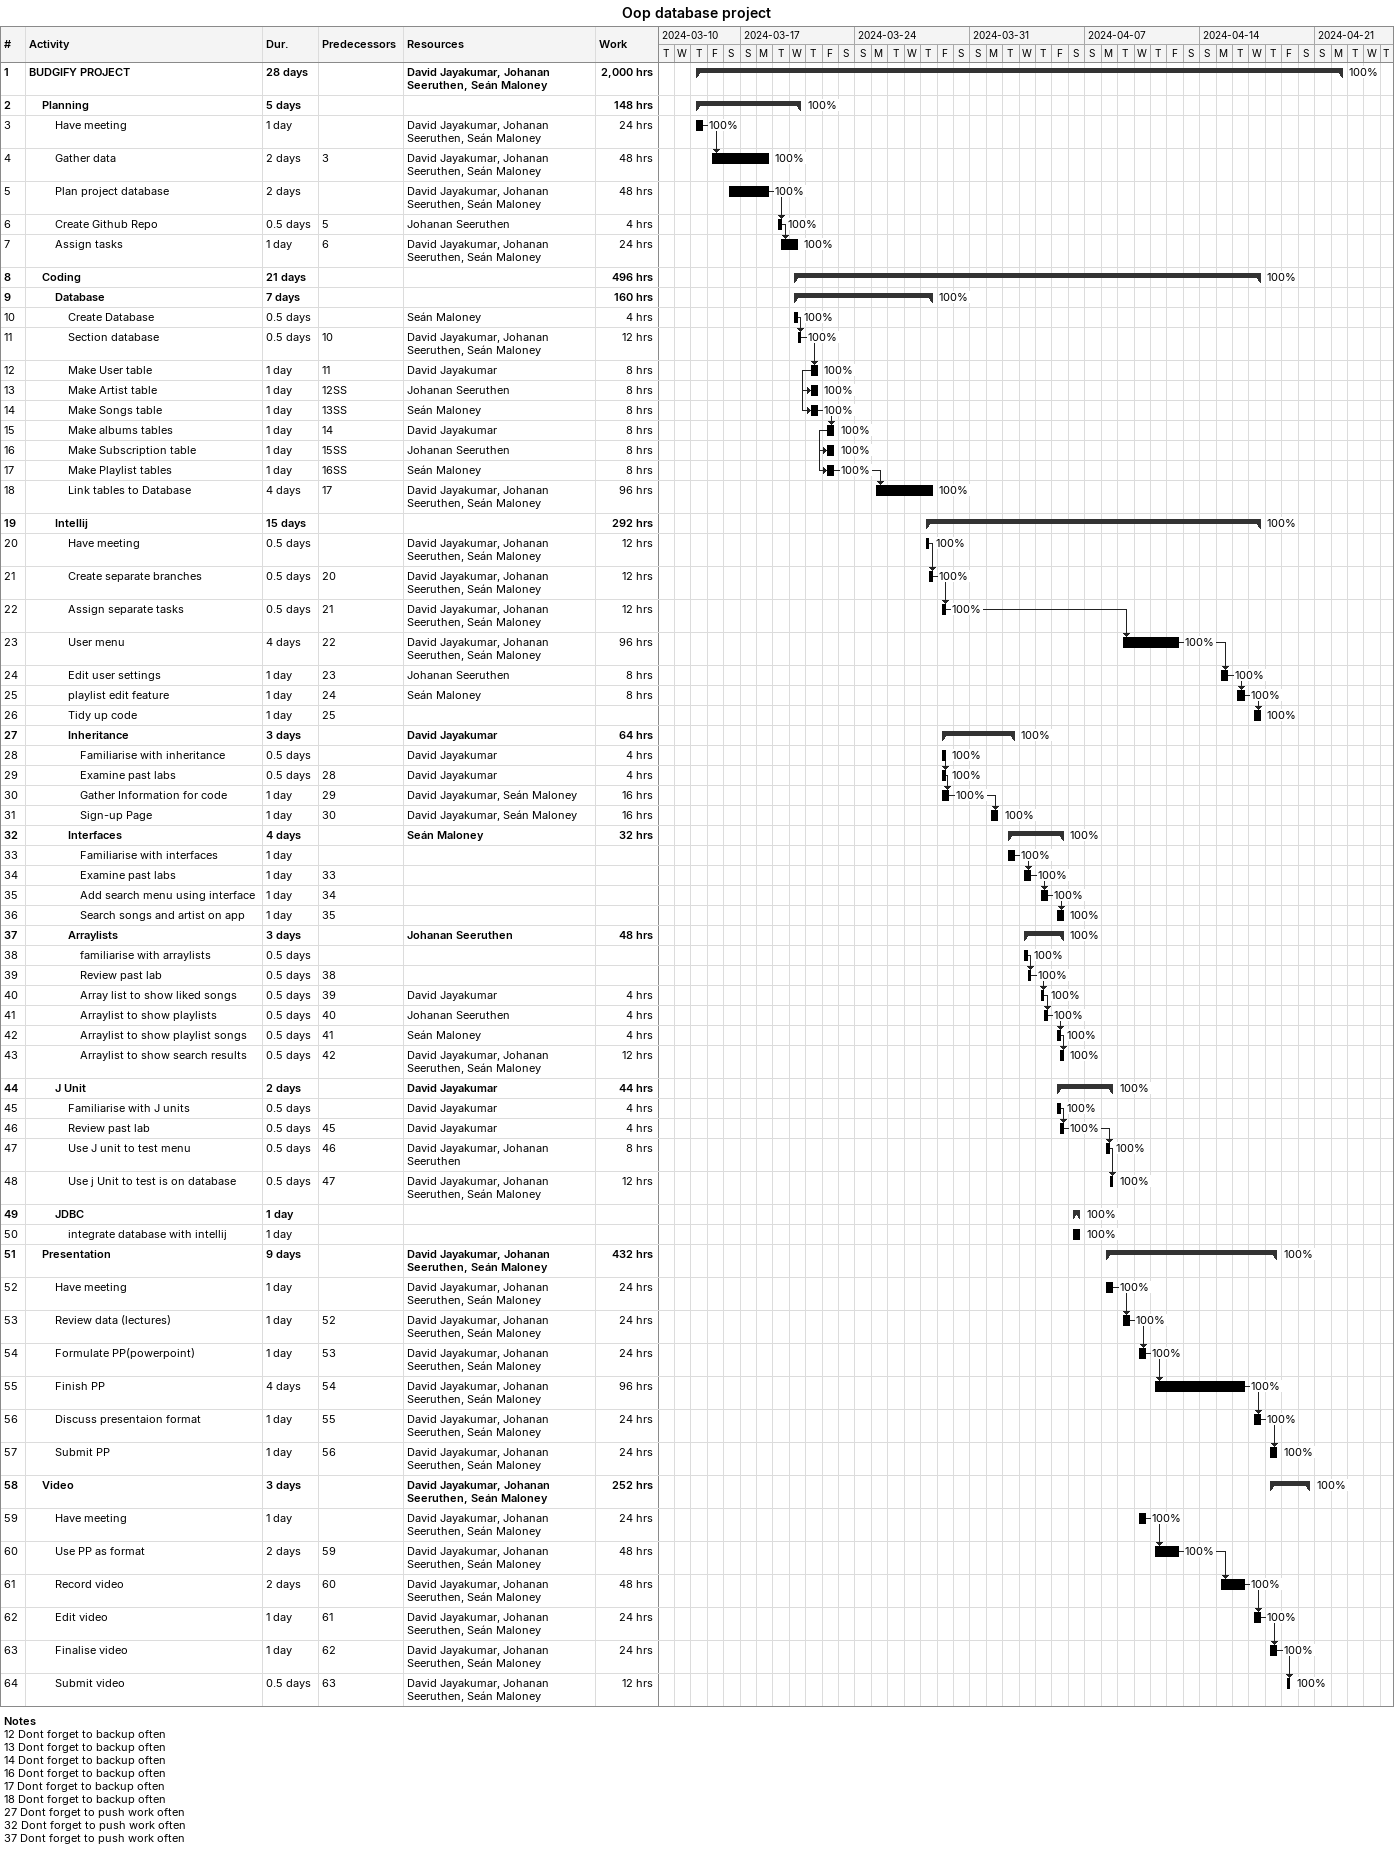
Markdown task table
Oop database project

| ID | Level | Task | Duration | Start | Finish | Predecessors | Resources | % complete | Work (h) |
|---|---|---|---|---|---|---|---|---|---|
| 1 | 1 | **BUDGIFY PROJECT** | 28d | 2024-03-14 | 2024-04-22 |  | David Jayakumar, Johanan Seeruthen, Seán Maloney | 100 | 2000 |
| 2 | 2 | **Planning** | 5d | 2024-03-14 | 2024-03-20 |  |  | 100 | 148 |
| 3 | 3 | Have meeting | 1d | 2024-03-14 | 2024-03-14 |  | David Jayakumar, Johanan Seeruthen, Seán Maloney | 100 | 24 |
| 4 | 3 | Gather data | 2d | 2024-03-15 | 2024-03-18 | 3 | David Jayakumar, Johanan Seeruthen, Seán Maloney | 100 | 48 |
| 5 | 3 | Plan project database | 2d | 2024-03-16 | 2024-03-18 |  | David Jayakumar, Johanan Seeruthen, Seán Maloney | 100 | 48 |
| 6 | 3 | Create Github Repo | 0.5d | 2024-03-19 | 2024-03-19 | 5 | Johanan Seeruthen | 100 | 4 |
| 7 | 3 | Assign tasks | 1d | 2024-03-19 | 2024-03-20 | 6 | David Jayakumar, Johanan Seeruthen, Seán Maloney | 100 | 24 |
| 8 | 2 | **Coding** | 21d | 2024-03-20 | 2024-04-17 |  |  | 100 | 496 |
| 9 | 3 | **Database** | 7d | 2024-03-20 | 2024-03-28 |  |  | 100 | 160 |
| 10 | 4 | Create Database | 0.5d | 2024-03-20 | 2024-03-20 |  | Seán Maloney | 100 | 4 |
| 11 | 4 | Section database | 0.5d | 2024-03-20 | 2024-03-20 | 10 | David Jayakumar, Johanan Seeruthen, Seán Maloney | 100 | 12 |
| 12 | 4 | Make User table | 1d | 2024-03-21 | 2024-03-21 | 11 | David Jayakumar | 100 | 8 |
| 13 | 4 | Make Artist table | 1d | 2024-03-21 | 2024-03-21 | 12SS | Johanan Seeruthen | 100 | 8 |
| 14 | 4 | Make Songs table | 1d | 2024-03-21 | 2024-03-21 | 13SS | Seán Maloney | 100 | 8 |
| 15 | 4 | Make albums tables | 1d | 2024-03-22 | 2024-03-22 | 14 | David Jayakumar | 100 | 8 |
| 16 | 4 | Make Subscription table | 1d | 2024-03-22 | 2024-03-22 | 15SS | Johanan Seeruthen | 100 | 8 |
| 17 | 4 | Make Playlist tables | 1d | 2024-03-22 | 2024-03-22 | 16SS | Seán Maloney | 100 | 8 |
| 18 | 4 | Link tables to Database | 4d | 2024-03-25 | 2024-03-28 | 17 | David Jayakumar, Johanan Seeruthen, Seán Maloney | 100 | 96 |
| 19 | 3 | **Intellij** | 15d | 2024-03-28 | 2024-04-17 |  |  | 100 | 292 |
| 20 | 4 | Have meeting | 0.5d | 2024-03-28 | 2024-03-28 |  | David Jayakumar, Johanan Seeruthen, Seán Maloney | 100 | 12 |
| 21 | 4 | Create separate branches | 0.5d | 2024-03-28 | 2024-03-28 | 20 | David Jayakumar, Johanan Seeruthen, Seán Maloney | 100 | 12 |
| 22 | 4 | Assign separate tasks | 0.5d | 2024-03-29 | 2024-03-29 | 21 | David Jayakumar, Johanan Seeruthen, Seán Maloney | 100 | 12 |
| 23 | 4 | User menu | 4d | 2024-04-09 | 2024-04-12 | 22 | David Jayakumar, Johanan Seeruthen, Seán Maloney | 100 | 96 |
| 24 | 4 | Edit user settings | 1d | 2024-04-15 | 2024-04-15 | 23 | Johanan Seeruthen | 100 | 8 |
| 25 | 4 | playlist edit feature | 1d | 2024-04-16 | 2024-04-16 | 24 | Seán Maloney | 100 | 8 |
| 26 | 4 | Tidy up code | 1d | 2024-04-17 | 2024-04-17 | 25 |  | 100 |  |
| 27 | 4 | **Inheritance** | 3d | 2024-03-29 | 2024-04-02 |  | David Jayakumar | 100 | 64 |
| 28 | 5 | Familiarise with inheritance | 0.5d | 2024-03-29 | 2024-03-29 |  | David Jayakumar | 100 | 4 |
| 29 | 5 | Examine past labs | 0.5d | 2024-03-29 | 2024-03-29 | 28 | David Jayakumar | 100 | 4 |
| 30 | 5 | Gather Information for code | 1d | 2024-03-29 | 2024-03-29 | 29 | David Jayakumar, Seán Maloney | 100 | 16 |
| 31 | 5 | Sign-up Page | 1d | 2024-04-01 | 2024-04-01 | 30 | David Jayakumar, Seán Maloney | 100 | 16 |
| 32 | 4 | **Interfaces** | 4d | 2024-04-02 | 2024-04-05 |  | Seán Maloney | 100 | 32 |
| 33 | 5 | Familiarise with interfaces | 1d | 2024-04-02 | 2024-04-02 |  |  | 100 |  |
| 34 | 5 | Examine past labs | 1d | 2024-04-03 | 2024-04-03 | 33 |  | 100 |  |
| 35 | 5 | Add search menu using interface | 1d | 2024-04-04 | 2024-04-04 | 34 |  | 100 |  |
| 36 | 5 | Search songs and artist on app | 1d | 2024-04-05 | 2024-04-05 | 35 |  | 100 |  |
| 37 | 4 | **Arraylists** | 3d | 2024-04-03 | 2024-04-05 |  | Johanan Seeruthen | 100 | 48 |
| 38 | 5 | familiarise with arraylists | 0.5d | 2024-04-03 | 2024-04-03 |  |  | 100 |  |
| 39 | 5 | Review past lab | 0.5d | 2024-04-03 | 2024-04-03 | 38 |  | 100 |  |
| 40 | 5 | Array list to show liked songs | 0.5d | 2024-04-04 | 2024-04-04 | 39 | David Jayakumar | 100 | 4 |
| 41 | 5 | Arraylist to show playlists | 0.5d | 2024-04-04 | 2024-04-04 | 40 | Johanan Seeruthen | 100 | 4 |
| 42 | 5 | Arraylist to show playlist songs | 0.5d | 2024-04-05 | 2024-04-05 | 41 | Seán Maloney | 100 | 4 |
| 43 | 5 | Arraylist to show search results | 0.5d | 2024-04-05 | 2024-04-05 | 42 | David Jayakumar, Johanan Seeruthen, Seán Maloney | 100 | 12 |
| 44 | 3 | **J Unit** | 2d | 2024-04-05 | 2024-04-08 |  | David Jayakumar | 100 | 44 |
| 45 | 4 | Familiarise with J units | 0.5d | 2024-04-05 | 2024-04-05 |  | David Jayakumar | 100 | 4 |
| 46 | 4 | Review past lab | 0.5d | 2024-04-05 | 2024-04-05 | 45 | David Jayakumar | 100 | 4 |
| 47 | 4 | Use J unit to test menu | 0.5d | 2024-04-08 | 2024-04-08 | 46 | David Jayakumar, Johanan Seeruthen | 100 | 8 |
| 48 | 4 | Use j Unit to test is on database | 0.5d | 2024-04-08 | 2024-04-08 | 47 | David Jayakumar, Johanan Seeruthen, Seán Maloney | 100 | 12 |
| 49 | 3 | **JDBC** | 1d | 2024-04-06 | 2024-04-06 |  |  | 100 |  |
| 50 | 4 | integrate database with intellij | 1d | 2024-04-06 | 2024-04-06 |  |  | 100 |  |
| 51 | 2 | **Presentation** | 9d | 2024-04-08 | 2024-04-18 |  | David Jayakumar, Johanan Seeruthen, Seán Maloney | 100 | 432 |
| 52 | 3 | Have meeting | 1d | 2024-04-08 | 2024-04-08 |  | David Jayakumar, Johanan Seeruthen, Seán Maloney | 100 | 24 |
| 53 | 3 | Review data (lectures) | 1d | 2024-04-09 | 2024-04-09 | 52 | David Jayakumar, Johanan Seeruthen, Seán Maloney | 100 | 24 |
| 54 | 3 | Formulate PP(powerpoint) | 1d | 2024-04-10 | 2024-04-10 | 53 | David Jayakumar, Johanan Seeruthen, Seán Maloney | 100 | 24 |
| 55 | 3 | Finish PP | 4d | 2024-04-11 | 2024-04-16 | 54 | David Jayakumar, Johanan Seeruthen, Seán Maloney | 100 | 96 |
| 56 | 3 | Discuss presentaion format | 1d | 2024-04-17 | 2024-04-17 | 55 | David Jayakumar, Johanan Seeruthen, Seán Maloney | 100 | 24 |
| 57 | 3 | Submit PP | 1d | 2024-04-18 | 2024-04-18 | 56 | David Jayakumar, Johanan Seeruthen, Seán Maloney | 100 | 24 |
| 58 | 2 | **Video** | 3d | 2024-04-18 | 2024-04-20 |  | David Jayakumar, Johanan Seeruthen, Seán Maloney | 100 | 252 |
| 59 | 3 | Have meeting | 1d | 2024-04-10 | 2024-04-10 |  | David Jayakumar, Johanan Seeruthen, Seán Maloney | 100 | 24 |
| 60 | 3 | Use PP as format | 2d | 2024-04-11 | 2024-04-12 | 59 | David Jayakumar, Johanan Seeruthen, Seán Maloney | 100 | 48 |
| 61 | 3 | Record video | 2d | 2024-04-15 | 2024-04-16 | 60 | David Jayakumar, Johanan Seeruthen, Seán Maloney | 100 | 48 |
| 62 | 3 | Edit video | 1d | 2024-04-17 | 2024-04-17 | 61 | David Jayakumar, Johanan Seeruthen, Seán Maloney | 100 | 24 |
| 63 | 3 | Finalise video | 1d | 2024-04-18 | 2024-04-18 | 62 | David Jayakumar, Johanan Seeruthen, Seán Maloney | 100 | 24 |
| 64 | 3 | Submit video | 0.5d | 2024-04-19 | 2024-04-19 | 63 | David Jayakumar, Johanan Seeruthen, Seán Maloney | 100 | 12 |

Notes
- 12: Dont forget to backup often
- 13: Dont forget to backup often
- 14: Dont forget to backup often
- 16: Dont forget to backup often
- 17: Dont forget to backup often
- 18: Dont forget to backup often
- 27: Dont forget to push work often
- 32: Dont forget to push work often
- 37: Dont forget to push work often
